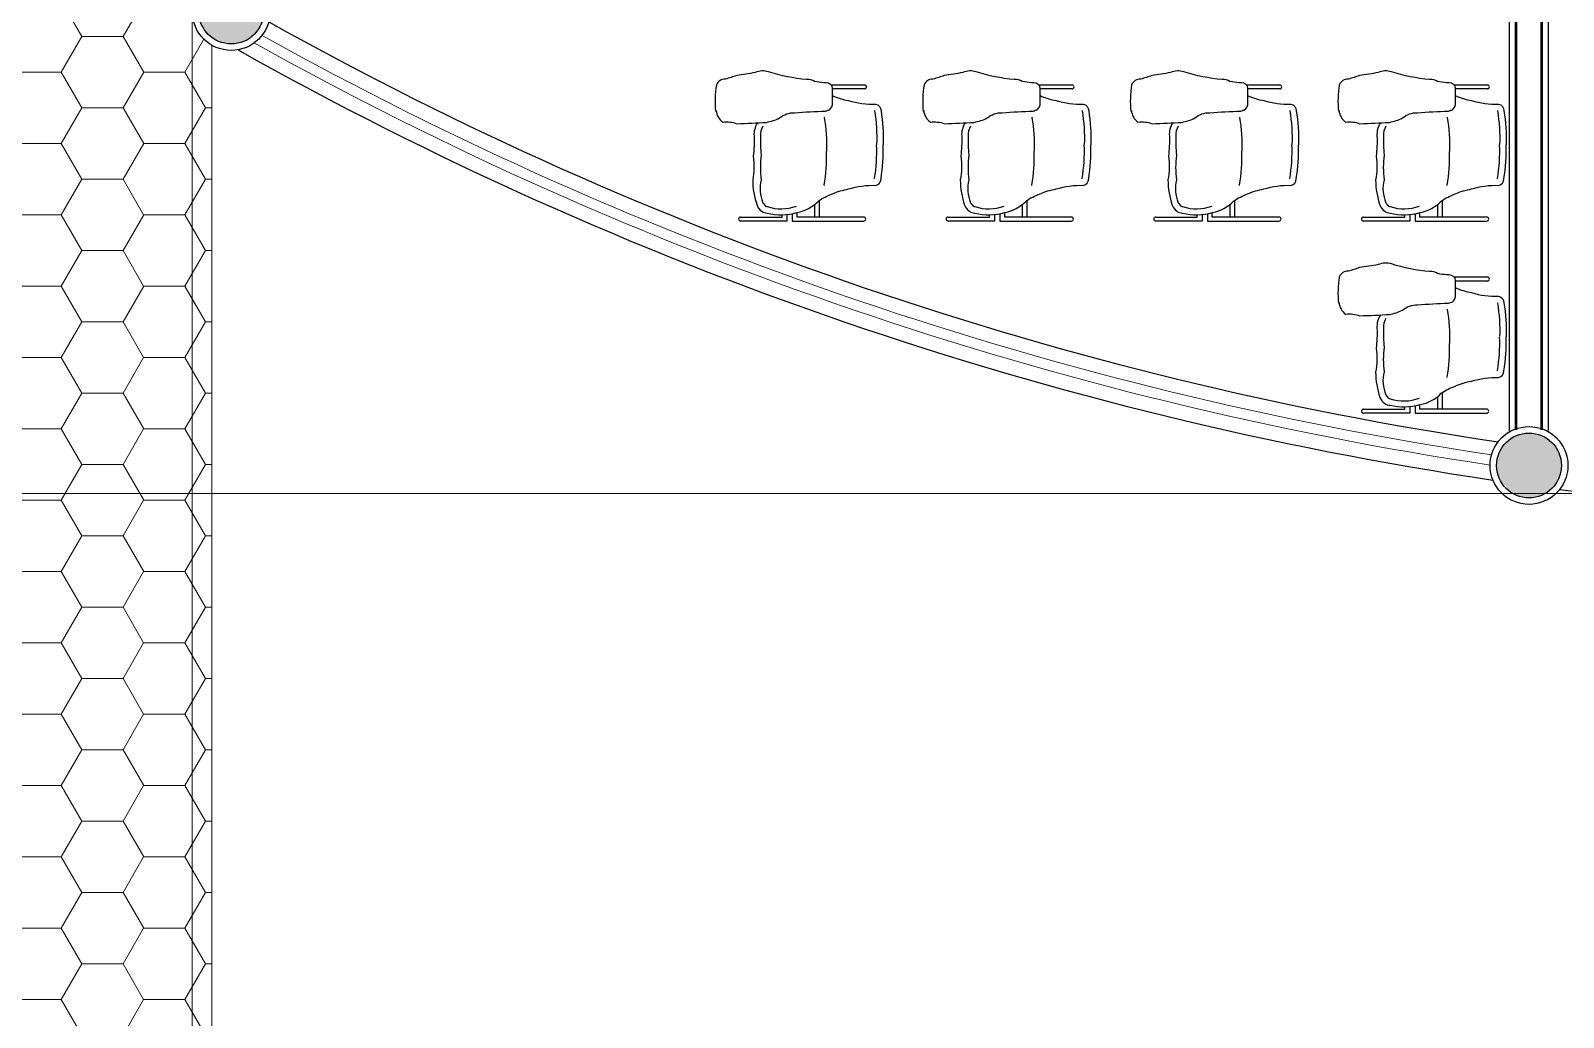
# Model space of a CAD drawing. Header units: millimetres. Extents: x 78.3 to 128, y 45 to 95.8.
# Drawn here: x 87.22 to 93.13, y 52.13 to 55.94 of the extents above; entities that cross this region are included whole.
import ezdxf

# ---------------------------------------------------------------- set-up
doc = ezdxf.new("R2010")
doc.units = ezdxf.units.MM
doc.header["$LTSCALE"] = 0.025
for name, color, linetype, lineweight in [('EJES', 7, 'Continuous', 0), ('MURO CARGA', 6, 'Continuous', 50), ('MURO DIVISORIO', 2, 'Continuous', 25), ('PISOS', 3, 'Continuous', 18), ('ventana', 4, 'Continuous', 15)]:
    doc.layers.add(name, color=color, linetype=linetype, lineweight=lineweight)

msp = doc.modelspace()

# ---------------------------------------------------------------- hatches: boundary and pattern name
h = msp.add_hatch(color=3)
h.paths.add_polyline_path([(88.12, 56.0123, 1), (87.87, 56.0123, 1)])
h.paths.add_polyline_path([(92.87, 54.2623, 1), (93.12, 54.2623, 1)])
h.paths.add_polyline_path([(97.87, 54.154, 1), (98.12, 54.154, 1)])
h.paths.add_polyline_path([(102.87, 54.154, 1), (103.12, 54.154, 1)])
at = {"layer": 'PISOS', "linetype": 'Continuous'}
h = msp.add_hatch(dxfattribs=at)
h.set_pattern_fill('HONEY', color=0, scale=0.05, style=0)
h.set_pattern_definition([(0, (82.895, 51.65402), (0.238125, 0.1374815), [0.15875, -0.3175]), (120, (82.895, 51.65402), (-0.238125, 0.1374815), [0.15875, -0.3175]), (60, (82.895, 51.65402), (3e-08, 0.274963), [-0.3175, 0.15875])])
h.paths.add_polyline_path([(87.92, 55.8823, -0.168529), (87.8557, 55.9567, -0.016145), (86.92, 56.5022), (86.92, 54.654), (87.92, 54.654)])
h.paths.add_polyline_path([(86.92, 54.654), (86.92, 54.154), (87.92, 54.154), (87.92, 54.654)])
h.paths.add_polyline_path([(86.92, 51.654), (87.92, 51.654), (87.92, 54.154), (86.92, 54.154)])

# ---------------------------------------------------------------- linework, layer by layer
for p, q in [((90.3057, 55.7295), (90.4347, 55.7295)), ((90.4347, 55.7138), (90.3112, 55.7138)), ((91.1057, 55.7295), (91.2347, 55.7295)), ((91.2347, 55.7138), (91.1112, 55.7138)), ((91.9057, 55.7295), (92.0347, 55.7295)), ((92.0347, 55.7138), (91.9112, 55.7138)), ((92.7057, 55.7295), (92.8347, 55.7295)), ((92.8347, 55.7138), (92.7112, 55.7138)), ((90.2618, 55.22), (90.2618, 55.2844)), ((91.0618, 55.22), (91.0618, 55.2844)), ((91.8618, 55.22), (91.8618, 55.2844)), ((92.6618, 55.22), (92.6618, 55.2844)), ((89.9573, 55.22), (90.117, 55.22)), ((90.117, 55.22), (90.117, 55.2288)), ((90.1361, 55.23), (90.1361, 55.2044)), ((90.1558, 55.2338), (90.1558, 55.2044)), ((90.1749, 55.22), (90.1749, 55.2375)), ((90.4319, 55.22), (90.1749, 55.22)), ((90.2427, 55.2679), (90.2427, 55.22)), ((90.7573, 55.22), (90.917, 55.22)), ((90.917, 55.22), (90.917, 55.2288)), ((90.9361, 55.23), (90.9361, 55.2044)), ((90.9558, 55.2338), (90.9558, 55.2044)), ((90.9749, 55.22), (90.9749, 55.2375)), ((91.2319, 55.22), (90.9749, 55.22)), ((91.0427, 55.2679), (91.0427, 55.22)), ((91.5573, 55.22), (91.717, 55.22)), ((91.717, 55.22), (91.717, 55.2288)), ((91.7361, 55.23), (91.7361, 55.2044)), ((91.7558, 55.2338), (91.7558, 55.2044)), ((91.7749, 55.22), (91.7749, 55.2375)), ((92.0319, 55.22), (91.7749, 55.22)), ((91.8427, 55.2679), (91.8427, 55.22)), ((92.3573, 55.22), (92.517, 55.22)), ((92.517, 55.22), (92.517, 55.2288)), ((92.5361, 55.23), (92.5361, 55.2044)), ((92.5558, 55.2338), (92.5558, 55.2044)), ((92.5749, 55.22), (92.5749, 55.2375)), ((92.8319, 55.22), (92.5749, 55.22)), ((92.6427, 55.2679), (92.6427, 55.22)), ((90.1361, 55.2044), (89.9573, 55.2044)), ((90.1558, 55.2044), (90.4319, 55.2044)), ((90.9361, 55.2044), (90.7573, 55.2044)), ((90.9558, 55.2044), (91.2319, 55.2044)), ((91.7361, 55.2044), (91.5573, 55.2044)), ((91.7558, 55.2044), (92.0319, 55.2044)), ((92.5361, 55.2044), (92.3573, 55.2044)), ((92.5558, 55.2044), (92.8319, 55.2044)), ((92.7057, 54.989), (92.8347, 54.989)), ((92.8347, 54.9733), (92.7112, 54.9733)), ((92.6427, 54.5273), (92.6427, 54.4795)), ((92.6618, 54.4795), (92.6618, 54.5438)), ((92.3573, 54.4795), (92.517, 54.4795)), ((92.5361, 54.4638), (92.3573, 54.4638)), ((92.517, 54.4795), (92.517, 54.4883)), ((92.5361, 54.4894), (92.5361, 54.4638)), ((92.5558, 54.4932), (92.5558, 54.4638)), ((92.5558, 54.4638), (92.8319, 54.4638)), ((92.5749, 54.4795), (92.5749, 54.4969)), ((92.8319, 54.4795), (92.5749, 54.4795))]:
    msp.add_line(p, q)
for points in [[(89.9424, 55.7655, -0.014681), (89.8992, 55.7516, 0.313294), (89.8641, 55.7297, 0.063852), (89.8608, 55.6269, 1.803795)], [(89.8633, 55.631, 0.2305), (89.8885, 55.5861, -0.11995), (89.9436, 55.5798, 0.004768), (90.0579, 55.585, 0.072269), (90.1072, 55.602, -0.181677), (90.1658, 55.622, -0.009929), (90.2843, 55.6286, -0.023763), (90.2997, 55.6337, 0.252706), (90.3117, 55.6602, -0.005716), (90.3117, 55.6873, 0.032018), (90.3104, 55.7245, 0.272787), (90.2777, 55.7377, -0.034196), (90.2428, 55.7424, 0.178392), (90.212, 55.7501, -0.053612), (90.0653, 55.7797, 0.189603), (90.0139, 55.777, -0.017636), (89.9424, 55.7655, 0.03453)], [(90.7424, 55.7655, -0.014681), (90.6992, 55.7516, 0.313294), (90.6641, 55.7297, 0.063852), (90.6608, 55.6269, 1.803795)], [(90.6633, 55.631, 0.2305), (90.6885, 55.5861, -0.11995), (90.7436, 55.5798, 0.004768), (90.8579, 55.585, 0.072269), (90.9072, 55.602, -0.181677), (90.9658, 55.622, -0.009929), (91.0843, 55.6286, -0.023763), (91.0997, 55.6337, 0.252706), (91.1117, 55.6602, -0.005716), (91.1117, 55.6873, 0.032018), (91.1104, 55.7245, 0.272787), (91.0777, 55.7377, -0.034196), (91.0428, 55.7424, 0.178392), (91.012, 55.7501, -0.053612), (90.8653, 55.7797, 0.189603), (90.8139, 55.777, -0.017636), (90.7424, 55.7655, 0.03453)], [(91.5424, 55.7655, -0.014681), (91.4992, 55.7516, 0.313294), (91.4641, 55.7297, 0.063852), (91.4608, 55.6269, 1.803795)], [(91.4633, 55.631, 0.2305), (91.4885, 55.5861, -0.11995), (91.5436, 55.5798, 0.004768), (91.6579, 55.585, 0.072269), (91.7072, 55.602, -0.181677), (91.7658, 55.622, -0.009929), (91.8843, 55.6286, -0.023763), (91.8997, 55.6337, 0.252706), (91.9117, 55.6602, -0.005716), (91.9117, 55.6873, 0.032018), (91.9104, 55.7245, 0.272787), (91.8777, 55.7377, -0.034196), (91.8428, 55.7424, 0.178392), (91.812, 55.7501, -0.053612), (91.6653, 55.7797, 0.189603), (91.6139, 55.777, -0.017636), (91.5424, 55.7655, 0.03453)], [(92.3424, 55.7655, -0.014681), (92.2992, 55.7516, 0.313294), (92.2641, 55.7297, 0.063852), (92.2608, 55.6269, 1.803795)], [(92.2633, 55.631, 0.2305), (92.2885, 55.5861, -0.11995), (92.3436, 55.5798, 0.004768), (92.4579, 55.585, 0.072269), (92.5072, 55.602, -0.181677), (92.5658, 55.622, -0.009929), (92.6843, 55.6286, -0.023763), (92.6997, 55.6337, 0.252706), (92.7117, 55.6602, -0.005716), (92.7117, 55.6873, 0.032018), (92.7104, 55.7245, 0.272787), (92.6777, 55.7377, -0.034196), (92.6428, 55.7424, 0.178392), (92.612, 55.7501, -0.053612), (92.4653, 55.7797, 0.189603), (92.4139, 55.777, -0.017636), (92.3424, 55.7655, 0.03453)], [(90.311, 55.6883, 0.064651), (90.3735, 55.6691, 0.084312), (90.4778, 55.6552, -0.341764), (90.4985, 55.6302, -0.049343), (90.5067, 55.4986)], [(91.111, 55.6883, 0.064651), (91.1735, 55.6691, 0.084312), (91.2778, 55.6552, -0.341764), (91.2985, 55.6302, -0.049343), (91.3067, 55.4986)], [(91.911, 55.6883, 0.064651), (91.9735, 55.6691, 0.084312), (92.0778, 55.6552, -0.341764), (92.0985, 55.6302, -0.049343), (92.1067, 55.4986)], [(92.711, 55.6883, 0.064651), (92.7735, 55.6691, 0.084312), (92.8778, 55.6552, -0.341764), (92.8985, 55.6302, -0.049343), (92.9067, 55.4986)], [(90.4733, 55.6301, -0.228993), (90.4734, 55.6288, -0.050372), (90.4817, 55.4995)], [(91.2733, 55.6301, -0.228993), (91.2734, 55.6288, -0.050372), (91.2817, 55.4995)], [(92.0733, 55.6301, -0.228993), (92.0734, 55.6288, -0.050372), (92.0817, 55.4995)], [(92.8733, 55.6301, -0.228993), (92.8734, 55.6288, -0.050372), (92.8817, 55.4995)], [(90.0229, 55.5835, 0.165542), (90.0093, 55.532, -0.043499), (90.0057, 55.4551, -0.0852), (90.004, 55.3629, 0.082739), (90.0207, 55.2653, 0.133526), (90.0391, 55.2422, 0.155802), (90.0599, 55.2353, 0.131433), (90.1753, 55.2376, 0.160788), (90.2571, 55.2811, -0.07536), (90.311, 55.3089, -0.064651), (90.3735, 55.3281, -0.084312), (90.4778, 55.342, 0.341764), (90.4985, 55.367, 0.049343), (90.5067, 55.4986, 0.049343)], [(90.0437, 55.5697, 0.170679), (90.0343, 55.5326, 0.031849), (90.0366, 55.4591, 0.063424), (90.0368, 55.3633, 0.167217), (90.0436, 55.2753, 0.133526), (90.0539, 55.2624, 0.155802), (90.0602, 55.2603, 0.175553), (90.1725, 55.2625)], [(90.28, 55.6048, -0.228993), (90.28, 55.6035, -0.050372), (90.2884, 55.4742)], [(90.8229, 55.5835, 0.165542), (90.8093, 55.532, -0.043499), (90.8057, 55.4551, -0.0852), (90.804, 55.3629, 0.082739), (90.8207, 55.2653, 0.133526), (90.8391, 55.2422, 0.155802), (90.8599, 55.2353, 0.131433), (90.9753, 55.2376, 0.160788), (91.0571, 55.2811, -0.07536), (91.111, 55.3089, -0.064651), (91.1735, 55.3281, -0.084312), (91.2778, 55.342, 0.341764), (91.2985, 55.367, 0.049343), (91.3067, 55.4986, 0.049343)], [(90.8437, 55.5697, 0.170679), (90.8343, 55.5326, 0.031849), (90.8366, 55.4591, 0.063424), (90.8368, 55.3633, 0.167217), (90.8436, 55.2753, 0.133526), (90.8539, 55.2624, 0.155802), (90.8602, 55.2603, 0.175553), (90.9725, 55.2625)], [(91.08, 55.6048, -0.228993), (91.08, 55.6035, -0.050372), (91.0884, 55.4742)], [(91.6229, 55.5835, 0.165542), (91.6093, 55.532, -0.043499), (91.6057, 55.4551, -0.0852), (91.604, 55.3629, 0.082739), (91.6207, 55.2653, 0.133526), (91.6391, 55.2422, 0.155802), (91.6599, 55.2353, 0.131433), (91.7753, 55.2376, 0.160788), (91.8571, 55.2811, -0.07536), (91.911, 55.3089, -0.064651), (91.9735, 55.3281, -0.084312), (92.0778, 55.342, 0.341764), (92.0985, 55.367, 0.049343), (92.1067, 55.4986, 0.049343)], [(91.6437, 55.5697, 0.170679), (91.6343, 55.5326, 0.031849), (91.6366, 55.4591, 0.063424), (91.6368, 55.3633, 0.167217), (91.6436, 55.2753, 0.133526), (91.6539, 55.2624, 0.155802), (91.6602, 55.2603, 0.175553), (91.7725, 55.2625)], [(91.88, 55.6048, -0.228993), (91.88, 55.6035, -0.050372), (91.8884, 55.4742)], [(92.4229, 55.5835, 0.165542), (92.4093, 55.532, -0.043499), (92.4057, 55.4551, -0.0852), (92.404, 55.3629, 0.082739), (92.4207, 55.2653, 0.133526), (92.4391, 55.2422, 0.155802), (92.4599, 55.2353, 0.131433), (92.5753, 55.2376, 0.160788), (92.6571, 55.2811, -0.07536), (92.711, 55.3089, -0.064651), (92.7735, 55.3281, -0.084312), (92.8778, 55.342, 0.341764), (92.8985, 55.367, 0.049343), (92.9067, 55.4986, 0.049343)], [(92.4437, 55.5697, 0.170679), (92.4343, 55.5326, 0.031849), (92.4366, 55.4591, 0.063424), (92.4368, 55.3633, 0.167217), (92.4436, 55.2753, 0.133526), (92.4539, 55.2624, 0.155802), (92.4602, 55.2603, 0.175553), (92.5725, 55.2625)], [(92.68, 55.6048, -0.228993), (92.68, 55.6035, -0.050372), (92.6884, 55.4742)], [(90.28, 55.3419, 0.228993), (90.28, 55.3432, 0.050372), (90.2884, 55.4724)], [(90.4733, 55.3671, 0.228993), (90.4734, 55.3684, 0.050372), (90.4817, 55.4977)], [(91.08, 55.3419, 0.228993), (91.08, 55.3432, 0.050372), (91.0884, 55.4724)], [(91.2733, 55.3671, 0.228993), (91.2734, 55.3684, 0.050372), (91.2817, 55.4977)], [(91.88, 55.3419, 0.228993), (91.88, 55.3432, 0.050372), (91.8884, 55.4724)], [(92.0733, 55.3671, 0.228993), (92.0734, 55.3684, 0.050372), (92.0817, 55.4977)], [(92.68, 55.3419, 0.228993), (92.68, 55.3432, 0.050372), (92.6884, 55.4724)], [(92.8733, 55.3671, 0.228993), (92.8734, 55.3684, 0.050372), (92.8817, 55.4977)], [(92.2633, 54.8905, 0.2305), (92.2885, 54.8456, -0.11995), (92.3436, 54.8393, 0.004768), (92.4579, 54.8444, 0.072269), (92.5072, 54.8614, -0.181677), (92.5658, 54.8815, -0.009929), (92.6843, 54.888, -0.023763), (92.6997, 54.8932, 0.252706), (92.7117, 54.9196, -0.005716), (92.7117, 54.9467, 0.032018), (92.7104, 54.9839, 0.272787), (92.6777, 54.9972, -0.034196), (92.6428, 55.0018, 0.178392), (92.612, 55.0096, -0.053612), (92.4653, 55.0391, 0.189603), (92.4139, 55.0364, -0.017636), (92.3424, 55.025, 0.03453)], [(92.3424, 55.025, -0.014681), (92.2992, 55.0111, 0.313294), (92.2641, 54.9891, 0.063852), (92.2608, 54.8863, 1.803795)], [(92.711, 54.9477, 0.064651), (92.7735, 54.9286, 0.084312), (92.8778, 54.9147, -0.341764), (92.8985, 54.8896, -0.049343), (92.9067, 54.7581)], [(92.68, 54.8643, -0.228993), (92.68, 54.863, -0.050372), (92.6884, 54.7337)], [(92.8733, 54.8895, -0.228993), (92.8734, 54.8882, -0.050372), (92.8817, 54.759)], [(92.4229, 54.843, 0.165542), (92.4093, 54.7915, -0.043499), (92.4057, 54.7146, -0.0852), (92.404, 54.6223, 0.082739), (92.4207, 54.5248, 0.133526), (92.4391, 54.5017, 0.155802), (92.4599, 54.4947, 0.131433), (92.5753, 54.497, 0.160788), (92.6571, 54.5405, -0.07536), (92.711, 54.5684, -0.064651), (92.7735, 54.5875, -0.084312), (92.8778, 54.6014, 0.341764), (92.8985, 54.6265, 0.049343), (92.9067, 54.7581, 0.049343)], [(92.4437, 54.8291, 0.170679), (92.4343, 54.7921, 0.031849), (92.4366, 54.7186, 0.063424), (92.4368, 54.6227, 0.167217), (92.4436, 54.5347, 0.133526), (92.4539, 54.5219, 0.155802), (92.4602, 54.5197, 0.175553), (92.5725, 54.5219)], [(92.8733, 54.6266, 0.228993), (92.8734, 54.6279, 0.050372), (92.8817, 54.7572)], [(92.68, 54.6013, 0.228993), (92.68, 54.6026, 0.050372), (92.6884, 54.7319)]]:
    msp.add_lwpolyline(points, format="xyb")
at = {"color": 3}
for centre, radius in [((87.995, 56.0123), 0.15), ((87.995, 56.0123), 0.125), ((92.995, 54.2623), 0.15), ((92.995, 54.2623), 0.125)]:
    msp.add_circle(centre, radius, dxfattribs=at)
for centre, start, end in [((90.4347, 55.7217), 270, 90), ((91.2347, 55.7217), 270, 90), ((92.0347, 55.7217), 270, 90), ((92.8347, 55.7217), 270, 90), ((89.9573, 55.2122), 90, 270), ((90.4319, 55.2122), 270, 90), ((90.7573, 55.2122), 90, 270), ((91.2319, 55.2122), 270, 90), ((91.5573, 55.2122), 90, 270), ((92.0319, 55.2122), 270, 90), ((92.3573, 55.2122), 90, 270), ((92.8319, 55.2122), 270, 90), ((92.8347, 54.9811), 270, 90), ((92.3573, 54.4717), 90, 270), ((92.8319, 54.4717), 270, 90)]:
    msp.add_arc(centre, 0.00783, start, end)
at = {"layer": 'EJES', "color": 1}
msp.add_line((79.3962, 54.154), (93.2412, 54.154), dxfattribs=at)
at = {"layer": 'MURO CARGA'}
for p, q in [((92.945, 54.3997), (92.945, 59.004)), ((93.045, 54.3997), (93.045, 59.004))]:
    msp.add_line(p, q, dxfattribs=at)
at = {"layer": 'MURO CARGA', "color": 1, "linetype": 'Continuous', "lineweight": 13}
msp.add_line((87.845, 56.0123), (87.845, 49.1751), dxfattribs=at)
at = {"layer": 'MURO DIVISORIO'}
for p, q in [((92.92, 54.3922), (92.92, 59.0241)), ((93.07, 54.3922), (93.07, 59.0241))]:
    msp.add_line(p, q, dxfattribs=at)
for centre, radius, start, end in [((94.9216, 68.0695), 13.868, 240.72315, 261.51647), ((94.9296, 68.1266), 14.0742, 240.60328, 261.5276), ((94.9296, 68.1266), 14.0742, 262.58545, 273.52541)]:
    msp.add_arc(centre, radius, start, end, dxfattribs=at)
at = {"layer": 'PISOS', "color": 0, "linetype": 'Continuous'}
msp.add_line((87.92, 55.8823), (87.92, 51.654), dxfattribs=at)
at = {"layer": 'ventana'}
for radius, start, end in [(14.0471, 240.81165, 261.44688), (14.0071, 240.86037, 261.44601)]:
    msp.add_arc((94.9342, 68.1547), radius, start, end, dxfattribs=at)

doc.saveas('drawing.dxf')
